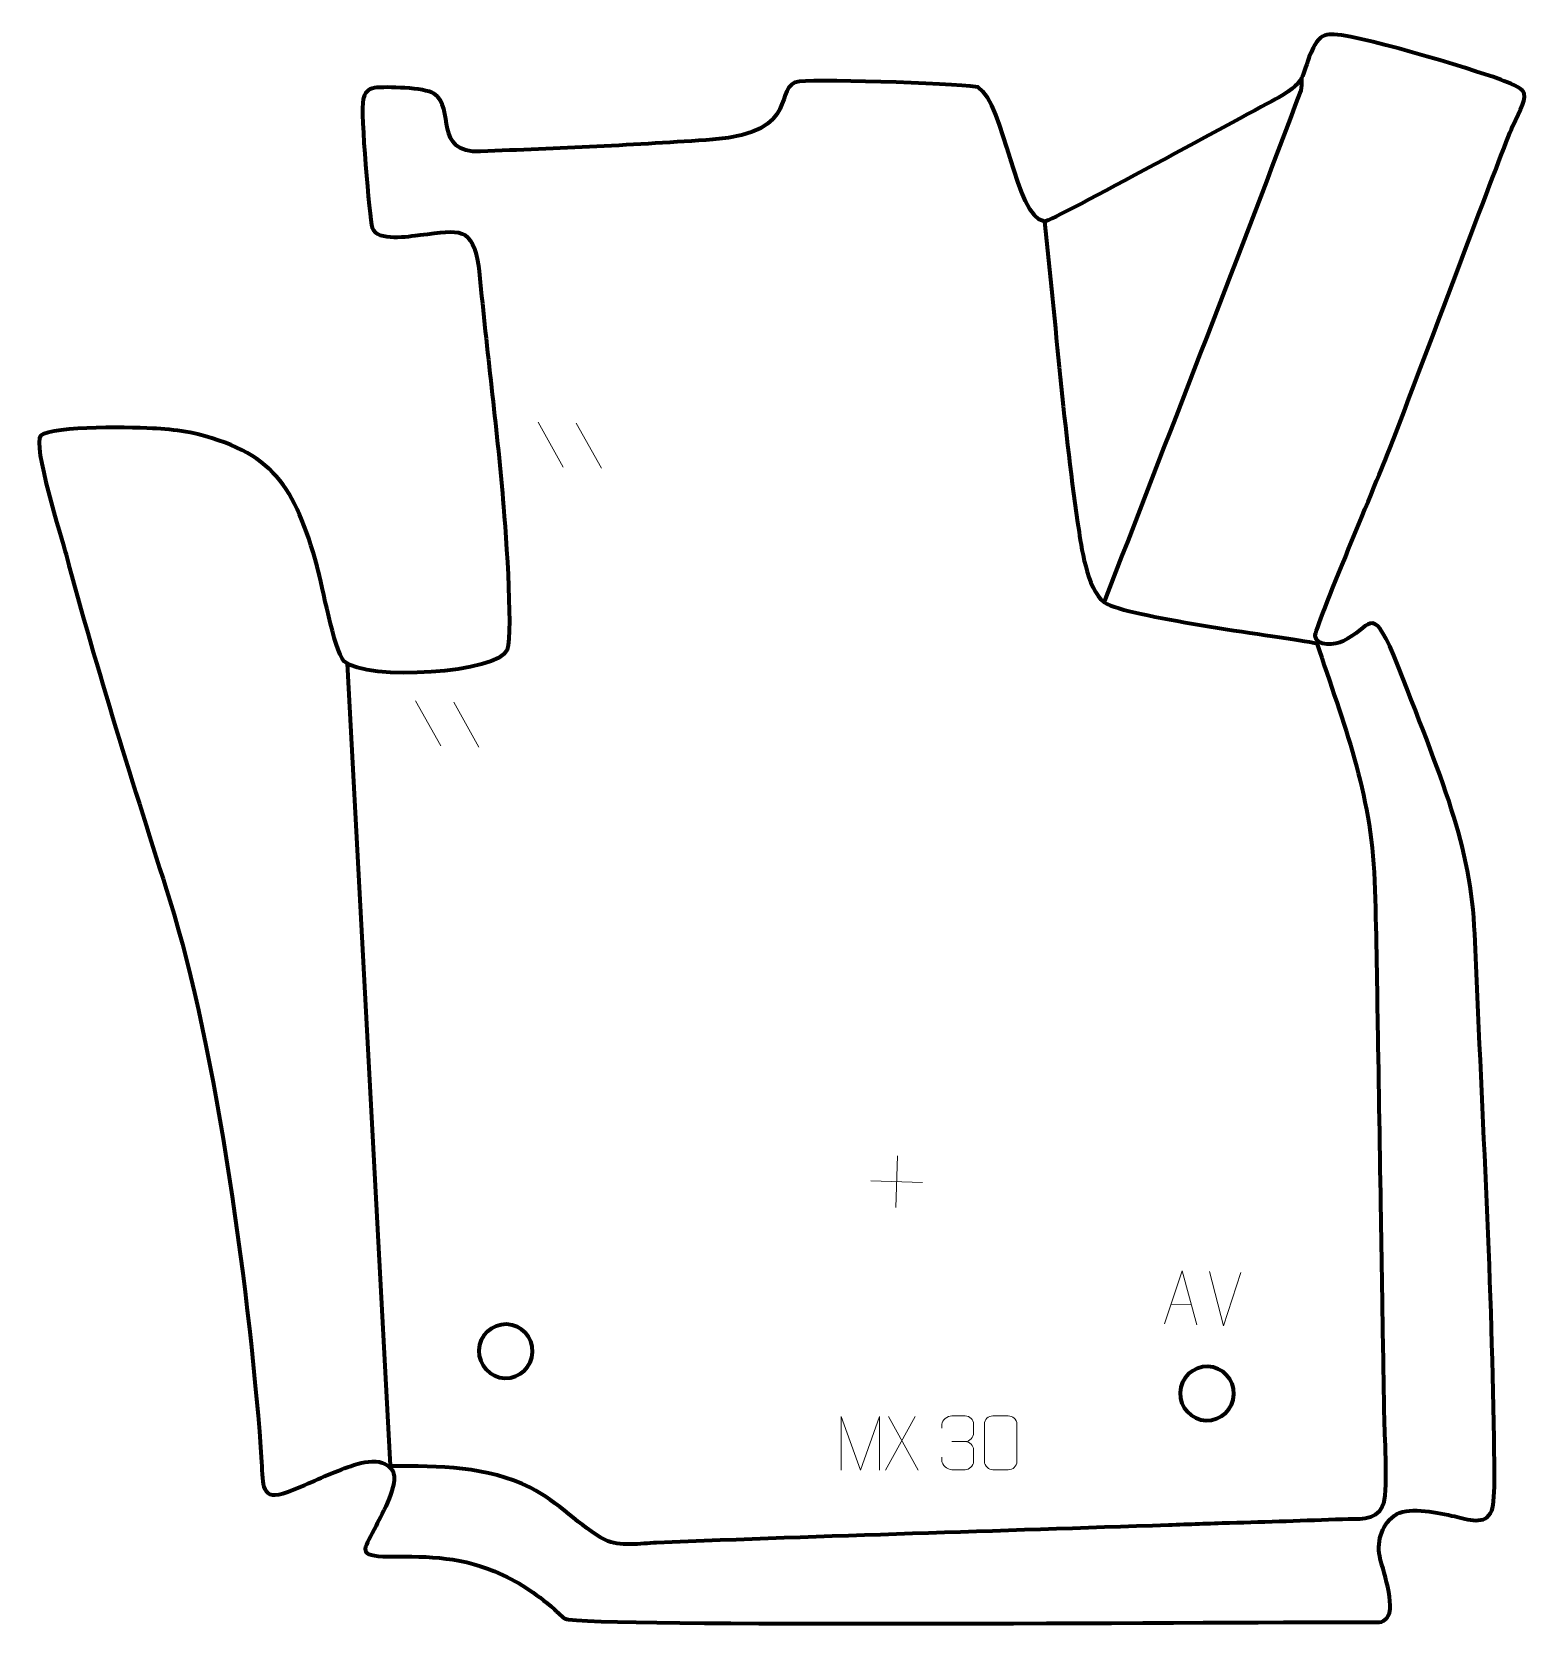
# Model space of a CAD drawing. Header units: millimetres. Extents: x -692 to 4, y 50 to 791.
import ezdxf

# ---------------------------------------------------------------- set-up
doc = ezdxf.new("R2010")
doc.units = ezdxf.units.MM
doc.header["$MEASUREMENT"] = 0
doc.layers.add('layer 1', color=7, linetype='Continuous', plot=False)
doc.layers.add('layer 2', color=7, linetype='Continuous')
doc.layers.add('layer 3', color=7, linetype='Continuous')

msp = doc.modelspace()

# ---------------------------------------------------------------- linework, layer by layer
at = {"layer": 'layer 1', "color": 250, "lineweight": 9}
for points, knots in [([(-315.5918, 122.8708), (-315.5918, 122.8708), (-315.5918, 147.8287), (-315.5918, 147.8287), (-315.5918, 147.8287), (-315.5918, 147.8287), (-306.6667, 122.8708), (-306.6667, 122.8708), (-306.6667, 122.8708), (-306.6667, 122.8708), (-297.9068, 147.8282), (-297.9068, 147.8282), (-297.9068, 147.8282), (-297.9068, 147.8282), (-297.9068, 122.8708), (-297.9068, 122.8708)], [0, 0, 0, 0, 0.2, 0.2, 0.2, 0.2, 0.4, 0.4, 0.4, 0.4, 0.6, 0.6, 0.6, 0.6, 1, 1, 1, 1]), ([(-268.8877, 142.396), (-268.8877, 142.396), (-268.8877, 144.2532), (-268.8877, 144.2532), (-268.8877, 144.2532), (-268.902, 145.9951), (-266.2375, 148.1132), (-264.1784, 148.0905), (-264.1784, 148.0905), (-262.1143, 148.0905), (-260.0503, 148.0905), (-257.9866, 148.0905), (-257.9866, 148.0905), (-255.7921, 148.0993), (-254.1938, 146.2525), (-254.1494, 144.3404), (-254.1494, 144.3404), (-254.1498, 142.9053), (-254.1498, 141.4702), (-254.1494, 140.0347), (-254.1494, 140.0347), (-254.198, 138.3812), (-255.8006, 136.1512), (-257.9989, 136.1612), (-257.9989, 136.1612), (-255.7952, 136.15), (-254.1872, 134.3468), (-254.1332, 132.2873), (-254.1332, 132.2873), (-254.1336, 130.5026), (-254.1336, 128.7179), (-254.1332, 126.9328), (-254.1332, 126.9328), (-254.1231, 124.8714), (-256.178, 123.1083), (-257.9989, 123.1164), (-257.9989, 123.1164), (-260.0642, 123.1167), (-262.1294, 123.1167), (-264.195, 123.1164), (-264.195, 123.1164), (-266.3636, 123.1279), (-268.8946, 125.5281), (-268.9132, 126.9899), (-268.9132, 126.9899), (-268.9132, 126.9899), (-268.9132, 128.8985), (-268.9132, 128.8985)], [0, 0, 0, 0, 0.07692308, 0.07692308, 0.07692308, 0.07692308, 0.15384615, 0.15384615, 0.15384615, 0.15384615, 0.23076923, 0.23076923, 0.23076923, 0.23076923, 0.30769231, 0.30769231, 0.30769231, 0.30769231, 0.38461538, 0.38461538, 0.38461538, 0.38461538, 0.46153846, 0.46153846, 0.46153846, 0.46153846, 0.53846154, 0.53846154, 0.53846154, 0.53846154, 0.61538462, 0.61538462, 0.61538462, 0.61538462, 0.69230769, 0.69230769, 0.69230769, 0.69230769, 0.76923077, 0.76923077, 0.76923077, 0.76923077, 0.84615385, 0.84615385, 0.84615385, 0.84615385, 1, 1, 1, 1]), ([(-245.1038, 148.1028), (-242.7377, 148.1028), (-240.3712, 148.1028), (-238.0047, 148.1028), (-238.0047, 148.1028), (-236.0242, 148.1384), (-233.9982, 146.6441), (-233.9711, 144.202), (-233.9711, 144.202), (-233.9715, 138.4446), (-233.9715, 132.6868), (-233.9711, 126.9286), (-233.9711, 126.9286), (-234.1132, 124.601), (-235.8196, 123.1187), (-238.0047, 123.1079), (-238.0047, 123.1079), (-240.3771, 123.1083), (-242.7495, 123.1083), (-245.1215, 123.1079), (-245.1215, 123.1079), (-247.08, 123.0023), (-249.0864, 124.8902), (-249.075, 126.9112), (-249.075, 126.9112), (-249.0746, 132.6918), (-249.0746, 138.4721), (-249.075, 144.2519), (-249.075, 144.2519), (-249.0707, 146.3939), (-247.2936, 148.1164), (-245.1038, 148.1028)], [0, 0, 0, 0, 0.11111111, 0.11111111, 0.11111111, 0.11111111, 0.22222222, 0.22222222, 0.22222222, 0.22222222, 0.33333333, 0.33333333, 0.33333333, 0.33333333, 0.44444444, 0.44444444, 0.44444444, 0.44444444, 0.55555556, 0.55555556, 0.55555556, 0.55555556, 0.66666667, 0.66666667, 0.66666667, 0.66666667, 0.77777778, 0.77777778, 0.77777778, 0.77777778, 1, 1, 1, 1])]:
    msp.add_open_spline(points, degree=3, knots=knots, dxfattribs=at)
for points in [[(-281.3336, 147.8265), (-281.3336, 147.8265), (-295.0742, 122.9307), (-295.0742, 122.9307)], [(-293.6196, 147.8265), (-293.6196, 147.8265), (-279.879, 122.873), (-279.879, 122.873)], [(-264.178, 136.1508), (-264.178, 136.1508), (-257.9816, 136.1508), (-257.9816, 136.1508)]]:
    msp.add_open_spline(points, degree=3, dxfattribs=at)
at = {"layer": 'layer 2', "color": 142, "lineweight": 158}
for points, knots in [([(-193.5359, 525.5273), (-163.7867, 602.954), (-133.2548, 680.3421), (-104.1772, 757.9926), (-104.1772, 757.9926), (-101.9361, 763.9777), (-101.3622, 763.7372), (-101.5456, 770.0513)], [0, 0, 0, 0, 0.33333333, 0.33333333, 0.33333333, 0.33333333, 1, 1, 1, 1]), ([(-221.1316, 703.024), (-215.9217, 655.2939), (-212.3068, 606.1047), (-205.1314, 558.7558), (-205.1314, 558.7558), (-203.8261, 550.143), (-200.6349, 529.1211), (-191.9551, 525.2162), (-191.9551, 525.2162), (-177.1734, 518.5662), (-113.1433, 510.3576), (-93.8783, 506.9801)], [0, 0, 0, 0, 0.25, 0.25, 0.25, 0.25, 0.5, 0.5, 0.5, 0.5, 1, 1, 1, 1]), ([(-94.7454, 507.5249), (-81.8374, 468.3507), (-69.5514, 438.9787), (-67.7866, 396.7253), (-67.7866, 396.7253), (-66.9432, 374.2937), (-66.754, 351.1925), (-66.3424, 328.6873), (-66.3424, 328.6873), (-66.3424, 328.6873), (-66.2876, 325.6901), (-66.2876, 325.6901), (-66.2876, 325.6901), (-65.7894, 295.1875), (-65.2912, 264.685), (-64.7929, 234.1824), (-64.7929, 234.1824), (-64.7929, 234.1824), (-64.7684, 232.6823), (-64.7684, 232.6823), (-64.7684, 232.6823), (-64.6051, 222.6814), (-64.4418, 212.6806), (-64.2784, 202.6797), (-64.2784, 202.6797), (-64.1314, 193.6791), (-63.9843, 184.6783), (-63.8373, 175.6776), (-63.8373, 175.6776), (-63.674, 165.6767), (-63.5106, 155.6759), (-63.3473, 145.675), (-63.3473, 145.675), (-63.1608, 137.6558), (-61.3622, 111.9162), (-64.1634, 105.9934), (-64.1634, 105.9934), (-67.5109, 98.9157), (-75.7235, 100.2759), (-82.6106, 100.0309), (-82.6106, 100.0309), (-100.1249, 99.4075), (-117.5896, 98.7453), (-135.1134, 98.3106), (-135.1134, 98.3106), (-144.5989, 97.9864), (-154.0842, 97.6621), (-163.5696, 97.3378), (-163.5696, 97.3378), (-242.869, 94.6266), (-322.2961, 92.2578), (-401.5671, 89.2002), (-401.5671, 89.2002), (-408.7159, 88.8387), (-418.8694, 87.0942), (-425.3129, 90.456), (-425.3129, 90.456), (-436.9885, 96.5476), (-447.0176, 108.2215), (-460.2133, 114.7942), (-460.2133, 114.7942), (-480.0623, 124.6808), (-502.7861, 124.8789), (-524.4631, 124.6987), (-524.4631, 124.6987), (-524.4631, 124.6987), (-525.9843, 124.6944), (-525.9843, 124.6944)], [0, 0, 0, 0, 0.05555556, 0.05555556, 0.05555556, 0.05555556, 0.11111111, 0.11111111, 0.11111111, 0.11111111, 0.16666667, 0.16666667, 0.16666667, 0.16666667, 0.22222222, 0.22222222, 0.22222222, 0.22222222, 0.27777778, 0.27777778, 0.27777778, 0.27777778, 0.33333333, 0.33333333, 0.33333333, 0.33333333, 0.38888889, 0.38888889, 0.38888889, 0.38888889, 0.44444444, 0.44444444, 0.44444444, 0.44444444, 0.5, 0.5, 0.5, 0.5, 0.55555556, 0.55555556, 0.55555556, 0.55555556, 0.61111111, 0.61111111, 0.61111111, 0.61111111, 0.66666667, 0.66666667, 0.66666667, 0.66666667, 0.72222222, 0.72222222, 0.72222222, 0.72222222, 0.77777778, 0.77777778, 0.77777778, 0.77777778, 0.83333333, 0.83333333, 0.83333333, 0.83333333, 0.88888889, 0.88888889, 0.88888889, 0.88888889, 1, 1, 1, 1])]:
    msp.add_open_spline(points, degree=3, knots=knots, dxfattribs=at)
at = {"layer": 'layer 2', "color": 250, "lineweight": 9}
for points in [[(-456.5159, 609.8326), (-456.5159, 609.8326), (-444.7952, 588.9145), (-444.7952, 588.9145)], [(-438.7946, 609.2824), (-438.7946, 609.2824), (-427.0739, 588.3643), (-427.0739, 588.3643)], [(-513.4801, 480.3048), (-513.4801, 480.3048), (-501.7594, 459.3867), (-501.7594, 459.3867)], [(-495.7588, 479.7545), (-495.7588, 479.7545), (-484.0381, 458.8364), (-484.0381, 458.8364)], [(-289.5523, 268.9061), (-289.5523, 268.9061), (-290.2964, 244.9397), (-290.2964, 244.9397)], [(-301.9075, 257.295), (-301.9075, 257.295), (-277.9411, 256.5508), (-277.9411, 256.5508)], [(-137.9852, 189.9565), (-137.9852, 189.9565), (-144.529, 215.1253), (-144.529, 215.1253)], [(-129.8925, 214.6709), (-129.8925, 214.6709), (-137.9852, 189.9565), (-137.9852, 189.9565)], [(-162.323, 199.9734), (-162.323, 199.9734), (-152.8318, 199.6787), (-152.8318, 199.6787)]]:
    msp.add_open_spline(points, degree=3, dxfattribs=at)
at = {"layer": 'layer 2', "color": 142, "lineweight": 158}
msp.add_open_spline([(-545.2587, 497.6564), (-545.2587, 497.6564), (-525.3258, 125.1183), (-525.3258, 125.1183)], degree=3, dxfattribs=at)
at = {"layer": 'layer 2', "color": 250, "lineweight": 9}
msp.add_open_spline([(-165.3314, 190.8129), (-165.3314, 190.8129), (-157.1895, 215.5257), (-157.1895, 215.5257), (-157.1895, 215.5257), (-157.1895, 215.5257), (-150.3976, 190.3492), (-150.3976, 190.3492)], degree=3, knots=[0, 0, 0, 0, 0.33333333, 0.33333333, 0.33333333, 0.33333333, 1, 1, 1, 1], dxfattribs=at)
at = {"layer": 'layer 2', "color": 142, "lineweight": 200}
for points in [[(-471.9343, 165.6637), (-478.8345, 165.878), (-484.2546, 171.6454), (-484.0403, 178.5456), (-484.0403, 178.5456), (-483.8261, 185.4458), (-478.0586, 190.8659), (-471.1584, 190.6517), (-471.1584, 190.6517), (-464.2582, 190.4374), (-458.8381, 184.6699), (-459.0524, 177.7697), (-459.0524, 177.7697), (-459.2666, 170.8695), (-465.0341, 165.4494), (-471.9343, 165.6637)], [(-146.0234, 146.0143), (-152.9237, 146.2286), (-158.3437, 151.996), (-158.1295, 158.8962), (-158.1295, 158.8962), (-157.9152, 165.7964), (-152.1478, 171.2165), (-145.2475, 171.0023), (-145.2475, 171.0023), (-138.3473, 170.788), (-132.9272, 165.0205), (-133.1415, 158.1203), (-133.1415, 158.1203), (-133.3558, 151.2201), (-139.1232, 145.8), (-146.0234, 146.0143)]]:
    msp.add_open_spline(points, degree=3, knots=[0, 0, 0, 0, 0.2, 0.2, 0.2, 0.2, 0.4, 0.4, 0.4, 0.4, 0.6, 0.6, 0.6, 0.6, 1, 1, 1, 1], dxfattribs=at)
at = {"layer": 'layer 3', "color": 242, "lineweight": 158}
msp.add_open_spline([(-375.2666, 741.0921), (-333.1351, 744.2376), (-348.0341, 766.4922), (-335.0063, 768.0307), (-335.0063, 768.0307), (-323.7555, 769.3594), (-254.2341, 766.6741), (-252.0631, 765.3486), (-252.0631, 765.3486), (-239.4287, 757.6341), (-234.8282, 704.8306), (-221.1316, 703.024), (-221.1316, 703.024), (-217.0231, 703.3819), (-125.1594, 753.9876), (-112.3175, 760.5475), (-112.3175, 760.5475), (-98.4721, 768.5008), (-102.1007, 771.6073), (-96.3084, 783.6314), (-96.3084, 783.6314), (-94.2401, 787.925), (-91.7794, 789.5745), (-88.8809, 789.9139), (-88.8809, 789.9139), (-78.9124, 791.0815), (-21.2227, 773.3093), (-10.091, 769.2259), (-10.091, 769.2259), (-7.3879, 768.2251), (-0.8538, 765.8844), (1.0648, 763.7439), (1.0648, 763.7439), (3.593, 760.1975), (-0.0345, 755.4058), (-3.6064, 747.1293), (-3.6064, 747.1293), (-8.7243, 735.2702), (-36.781, 659.559), (-60.9635, 596.7776), (-60.9635, 596.7776), (-64.9127, 586.6975), (-95.8014, 513.1648), (-95.4187, 510.4709), (-95.4187, 510.4709), (-94.6658, 505.1714), (-85.976, 506.4105), (-82.3948, 508.0334), (-82.3948, 508.0334), (-69.4654, 513.8929), (-69.5516, 526.3173), (-58.7822, 501.4216), (-58.7822, 501.4216), (-35.9959, 442.8241), (-22.9262, 413.1551), (-21.2237, 372.0267), (-21.2237, 372.0267), (-17.9858, 294.1292), (-13.3215, 215.4221), (-12.2573, 137.5417), (-12.2573, 137.5417), (-12.1751, 131.5208), (-11.3945, 108.8163), (-13.2547, 104.203), (-13.2547, 104.203), (-16.2185, 96.8533), (-24.5171, 100.1236), (-30.6548, 101.4397), (-30.6548, 101.4397), (-37.9241, 102.9986), (-50.724, 106.0963), (-57.5495, 102.4698), (-57.5495, 102.4698), (-64.0105, 98.3023), (-66.838, 90.376), (-65.3864, 82.9226), (-65.3864, 82.9226), (-64.4612, 78.1718), (-57.385, 59.2371), (-62.1258, 54.0716), (-62.1258, 54.0716), (-62.8684, 53.2623), (-64.2583, 52.342), (-65.625, 52.3431), (-65.625, 52.3431), (-130.7266, 52.3959), (-410.4033, 49.98), (-442.3532, 53.4708), (-442.3532, 53.4708), (-444.8354, 53.7419), (-446.1646, 55.7999), (-448.8897, 58.1489), (-448.8897, 58.1489), (-458.2962, 66.2568), (-465.4415, 71.0875), (-477.0094, 75.9505), (-477.0094, 75.9505), (-494.3026, 83.2204), (-510.2382, 82.8128), (-528.6073, 82.8442), (-528.6073, 82.8442), (-541.3614, 83.347), (-536.7534, 86.9481), (-531.8232, 97.0992), (-531.8232, 97.0992), (-529.0044, 102.9029), (-521.0265, 116.354), (-524.1023, 122.5292), (-524.1023, 122.5292), (-529.0712, 130.3907), (-541.0582, 125.8143), (-547.8927, 123.2654), (-547.8927, 123.2654), (-556.4013, 120.0412), (-564.6538, 115.9021), (-572.8888, 112.7994), (-572.8888, 112.7994), (-585.5227, 108.0393), (-584.4627, 116.2037), (-585.0577, 126.5894), (-585.0577, 126.5894), (-589.7492, 199.4024), (-606.2362, 319.822), (-627.6906, 387.6011), (-627.6906, 387.6011), (-644.4118, 440.5632), (-661.6425, 494.6252), (-675.8929, 548.2591), (-675.8929, 548.2591), (-677.9523, 555.4698), (-691.7834, 599.8871), (-687.7304, 603.4671), (-687.7304, 603.4671), (-682.1963, 608.3554), (-642.2907, 607.3255), (-633.8499, 606.7595), (-633.8499, 606.7595), (-628.6358, 606.41), (-623.412, 605.9439), (-618.2708, 604.9845), (-618.2708, 604.9845), (-579.4068, 596.2128), (-569.6658, 579.8851), (-559.1518, 542.6894), (-559.1518, 542.6894), (-556.6912, 533.4275), (-551.5303, 504.622), (-546.7214, 498.6213), (-546.7214, 498.6213), (-536.1699, 489.2521), (-474.5095, 493.1999), (-470.9244, 504.0319), (-470.9244, 504.0319), (-468.0219, 512.8017), (-471.993, 564.2164), (-473.0872, 576.7268), (-473.0872, 576.7268), (-476.1853, 611.74), (-480.8381, 646.5326), (-484.0283, 681.4236), (-484.0283, 681.4236), (-487.2781, 701.3802), (-492.6032, 698.811), (-511.268, 696.7552), (-511.268, 696.7552), (-516.7296, 696.1536), (-531.0914, 693.5099), (-533.6647, 700.1217), (-533.6647, 700.1217), (-534.8519, 704.5477), (-539.2261, 753.9898), (-537.8546, 759.7049), (-537.8546, 759.7049), (-537.1749, 762.5372), (-535.647, 764.6845), (-532.5873, 765.071), (-532.5873, 765.071), (-527.2752, 765.7423), (-509.2505, 765.2188), (-504.9202, 762.4054), (-504.9202, 762.4054), (-494.7085, 755.7707), (-505.4588, 734.5682), (-483.2218, 735.5041), (-483.2218, 735.5041), (-447.7559, 736.9966), (-410.6198, 738.4527), (-375.2666, 741.0921)], degree=3, knots=[0, 0, 0, 0, 0.02083333, 0.02083333, 0.02083333, 0.02083333, 0.04166667, 0.04166667, 0.04166667, 0.04166667, 0.0625, 0.0625, 0.0625, 0.0625, 0.08333333, 0.08333333, 0.08333333, 0.08333333, 0.10416667, 0.10416667, 0.10416667, 0.10416667, 0.125, 0.125, 0.125, 0.125, 0.14583333, 0.14583333, 0.14583333, 0.14583333, 0.16666667, 0.16666667, 0.16666667, 0.16666667, 0.1875, 0.1875, 0.1875, 0.1875, 0.20833333, 0.20833333, 0.20833333, 0.20833333, 0.22916667, 0.22916667, 0.22916667, 0.22916667, 0.25, 0.25, 0.25, 0.25, 0.27083333, 0.27083333, 0.27083333, 0.27083333, 0.29166667, 0.29166667, 0.29166667, 0.29166667, 0.3125, 0.3125, 0.3125, 0.3125, 0.33333333, 0.33333333, 0.33333333, 0.33333333, 0.35416667, 0.35416667, 0.35416667, 0.35416667, 0.375, 0.375, 0.375, 0.375, 0.39583333, 0.39583333, 0.39583333, 0.39583333, 0.41666667, 0.41666667, 0.41666667, 0.41666667, 0.4375, 0.4375, 0.4375, 0.4375, 0.45833333, 0.45833333, 0.45833333, 0.45833333, 0.47916667, 0.47916667, 0.47916667, 0.47916667, 0.5, 0.5, 0.5, 0.5, 0.52083333, 0.52083333, 0.52083333, 0.52083333, 0.54166667, 0.54166667, 0.54166667, 0.54166667, 0.5625, 0.5625, 0.5625, 0.5625, 0.58333333, 0.58333333, 0.58333333, 0.58333333, 0.60416667, 0.60416667, 0.60416667, 0.60416667, 0.625, 0.625, 0.625, 0.625, 0.64583333, 0.64583333, 0.64583333, 0.64583333, 0.66666667, 0.66666667, 0.66666667, 0.66666667, 0.6875, 0.6875, 0.6875, 0.6875, 0.70833333, 0.70833333, 0.70833333, 0.70833333, 0.72916667, 0.72916667, 0.72916667, 0.72916667, 0.75, 0.75, 0.75, 0.75, 0.77083333, 0.77083333, 0.77083333, 0.77083333, 0.79166667, 0.79166667, 0.79166667, 0.79166667, 0.8125, 0.8125, 0.8125, 0.8125, 0.83333333, 0.83333333, 0.83333333, 0.83333333, 0.85416667, 0.85416667, 0.85416667, 0.85416667, 0.875, 0.875, 0.875, 0.875, 0.89583333, 0.89583333, 0.89583333, 0.89583333, 0.91666667, 0.91666667, 0.91666667, 0.91666667, 0.9375, 0.9375, 0.9375, 0.9375, 0.95833333, 0.95833333, 0.95833333, 0.95833333, 1, 1, 1, 1], dxfattribs=at)

doc.saveas('drawing.dxf')
